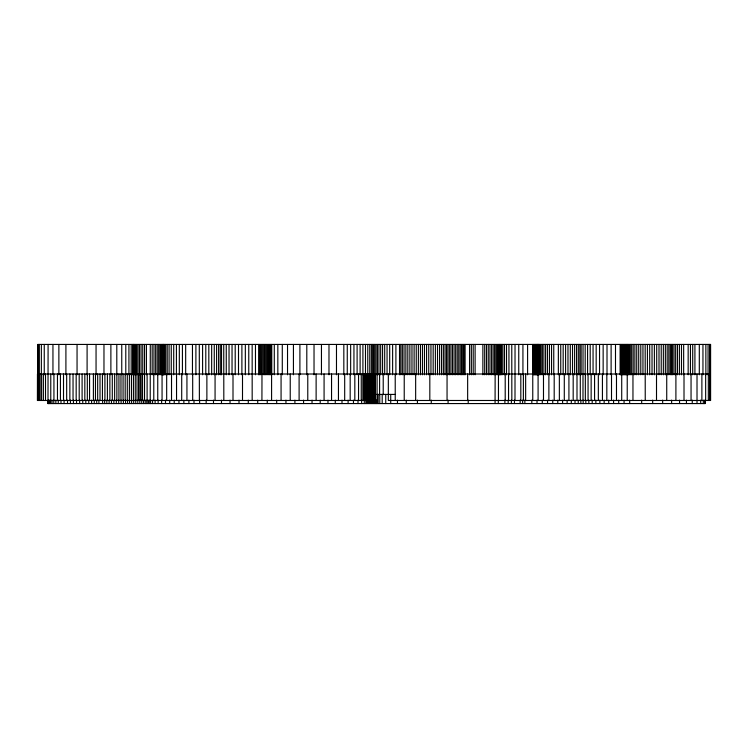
<?xml version="1.0" encoding="UTF-8"?>
<svg xmlns="http://www.w3.org/2000/svg" width="748" height="748" viewBox="0 0 748 748"><rect width="100%" height="100%" fill="white"/><g stroke="black" fill="none" stroke-linecap="round" stroke-linejoin="round"><path stroke-width="1.12" d="M376.487 394.42L395.215 394.42M377.114 400.479L37.4 400.479L37.456 374.009L710.301 374.009L710.301 400.479M47.937 403.565L705.233 403.565L705.233 400.133M710.422 344.435L710.422 400.479M709.88 374.009L709.88 400.479M709.581 344.435L709.581 374.795M708.328 374.009L708.328 400.479M708.066 344.435L708.066 374.795M705.86 344.435L705.86 374.795M705.663 374.009L705.663 400.479M704.822 400.133L704.822 403.565M703.307 400.133L703.307 403.565M702.952 344.435L702.952 374.795M701.886 374.009L701.886 400.479M700.698 400.133L700.698 403.565M699.305 344.435L699.305 374.795M697.014 374.009L697.014 403.565M694.911 344.435L694.911 374.795M692.704 344.435L692.704 374.795M692.255 400.133L692.255 403.565M691.049 374.009L691.049 400.479M690.441 344.435L690.441 374.795M688.16 344.435L688.16 374.795M686.43 400.133L686.43 403.565M684.009 374.009L684.009 400.479M683.653 344.435L683.653 374.795M681.484 344.435L681.484 374.795M679.549 400.133L679.549 403.565M679.408 344.435L679.408 374.795M677.454 344.435L677.454 374.795M675.902 374.009L675.902 400.479M675.65 344.435L675.65 374.795M674.032 344.435L674.032 374.795M672.611 344.435L672.611 374.795M671.629 400.133L671.629 403.565M671.433 344.435L671.433 374.795M670.255 344.435L670.255 374.795M668.824 344.435L668.824 374.795M667.179 344.435L667.179 374.795M666.73 374.009L666.73 400.479M665.346 344.435L665.346 374.795M663.345 344.435L663.345 374.795M662.672 400.133L662.672 403.565M661.223 344.435L661.223 374.795M659.007 344.435L659.007 374.795M656.707 344.435L656.707 374.795M656.51 374.009L656.51 400.479M654.378 344.435L654.378 374.795M652.686 400.133L652.686 403.565M652.032 344.435L652.032 374.795M649.694 344.435L649.694 374.795M647.413 344.435L647.413 374.795M645.169 344.435L645.244 400.479M642.953 344.435L642.953 374.795M641.681 400.133L641.681 403.565M640.793 344.435L640.793 374.795M638.708 344.435L638.708 374.795M636.735 344.435L636.735 374.795M634.884 344.435L634.884 374.795M633.182 344.435L633.182 374.795M632.958 374.009L632.958 400.479M631.649 344.435L631.649 374.795M630.321 344.435L630.321 374.795M629.676 400.133L629.676 403.565M629.208 344.435L629.208 374.795M628.348 344.435L628.348 374.795M627.759 344.435L627.759 374.795M627.273 344.435L627.217 400.479M626.731 344.435L626.731 374.795M626.141 344.435L626.141 374.795M625.506 344.435L625.506 374.795M624.842 344.435L624.842 374.795M624.159 344.435L624.159 374.795M624.075 400.133L624.075 403.565M623.458 344.435L623.458 374.795M622.757 344.435L622.757 374.795M622.065 344.435L622.065 374.795M621.719 374.009L621.719 400.479M621.382 344.435L621.382 374.795M620.728 344.435L620.728 374.795M620.111 344.435L620.111 374.795M618.708 400.133L618.708 403.565M616.483 374.009L616.483 400.479M615.492 344.435L615.492 374.795M613.584 400.133L613.584 403.565M611.509 374.009L611.509 400.479M611.116 344.435L611.116 374.795M608.732 400.133L608.732 403.565M607.011 344.435L607.011 374.795M606.824 374.009L606.824 400.479M604.15 400.133L604.15 403.565M603.15 344.435L603.15 374.795M602.43 374.009L602.43 400.479M599.859 400.133L599.859 403.565M599.541 344.435L599.541 374.795M598.335 374.009L598.335 400.479M596.175 344.435L596.175 374.795M595.866 400.133L595.866 403.565M594.576 374.009L594.576 400.479M593.061 344.435L593.061 374.795M592.192 400.133L592.192 403.565M591.144 374.009L591.144 400.479M590.191 344.435L590.191 374.795M588.835 400.133L588.835 403.565M588.059 374.009L588.059 400.479M587.573 344.435L587.573 374.795M585.824 400.133L585.824 403.565M585.338 374.009L585.338 400.479M585.188 344.435L585.188 374.795M583.16 400.133L583.16 403.565M583.038 344.435L582.982 400.479M581.14 344.435L581.14 374.795M580.869 400.133L580.869 403.565M580.289 374.009L580.289 400.479M579.85 344.435L579.85 374.795M578.307 344.435L578.307 374.795M578.232 400.133L578.232 403.565M576.998 374.009L576.998 400.479M576.558 344.435L576.558 374.795M575.016 400.133L575.016 403.565M574.614 344.435L574.614 374.795M573.183 374.009L573.183 400.479M572.519 344.435L572.519 374.795M571.294 400.133L571.294 403.565M570.294 344.435L570.294 374.795M568.919 374.009L568.919 400.479M567.975 344.435L567.975 374.795M567.134 400.133L567.134 403.565M565.591 344.435L565.591 374.795M564.291 374.009L564.291 400.479M563.169 344.435L563.169 374.795M562.608 400.133L562.608 403.565M560.748 344.435L560.748 374.795M559.354 374.009L559.354 400.479M558.354 344.435L558.354 374.795M557.784 400.133L557.784 403.565M554.193 374.009L554.193 400.479M553.754 344.435L553.754 374.795M552.744 400.133L552.744 403.565M551.547 344.435L551.547 374.795M549.443 344.435L549.443 374.795M548.882 374.009L548.882 400.479M547.555 400.133L547.555 403.565M547.452 344.435L547.452 374.795M545.591 344.435L545.591 374.795M543.89 344.435L543.89 374.795M543.487 374.009L543.487 400.479M542.375 344.435L542.375 374.795M542.291 400.133L542.291 403.565M541.047 344.435L541.047 374.795M539.953 344.435L539.953 374.795M539.102 344.435L539.102 374.795M538.513 344.435L538.513 374.795M538.214 344.435L538.214 374.795M538.093 374.009L538.093 400.479M538.018 344.435L538.018 374.795M537.765 344.435L537.765 374.795M537.438 344.435L537.438 374.795M537.064 344.435L537.064 374.795M537.017 400.133L537.017 403.565M536.634 344.435L536.634 374.795M536.157 344.435L536.157 374.795M535.643 344.435L535.643 374.795M535.101 344.435L535.101 374.795M534.53 344.435L534.53 374.795M533.95 344.435L533.95 374.795M533.352 344.435L533.352 374.795M532.754 344.435L532.763 400.479M531.819 400.133L531.819 403.565M527.592 344.435L527.592 374.795M525.648 374.009L525.648 400.479M524.862 400.133L524.862 403.565M523.376 374.009L523.376 400.479M522.927 344.435L522.927 374.795M522.637 400.133L522.637 403.565M520.814 374.009L520.814 400.479M520.14 400.133L520.14 403.565M518.747 344.435L518.747 374.795M515.035 344.435L514.998 400.479M514.465 400.133L514.465 403.565M511.772 344.435L511.838 400.479M511.37 400.133L511.37 403.565M508.939 344.435L508.939 374.795M508.556 374.009L508.556 400.479M508.163 400.133L508.163 403.565M506.518 344.435L506.518 374.795M505.209 374.009L505.209 400.479M504.891 400.133L504.891 403.565M504.489 344.435L504.489 374.795M502.843 344.435L502.843 374.795M501.553 344.435L501.553 374.795M500.608 344.435L500.608 374.795M499.991 344.435L499.991 374.795M499.57 344.435L499.57 374.795M498.944 344.435L498.944 374.795M498.458 374.009L498.458 400.479M498.299 400.133L498.299 403.565M498.103 344.435L498.103 374.795M497.093 344.435L497.093 374.795M495.915 344.435L495.915 374.795M495.148 374.009L495.073 403.565M494.596 344.435L494.596 374.795M493.156 344.435L493.156 374.795M491.604 344.435L491.604 374.795M489.959 344.435L489.959 374.795M488.257 344.435L488.257 374.795M486.49 344.435L486.49 374.795M484.704 344.435L484.704 374.795M482.862 344.435L482.862 374.795M475.111 344.435L475.111 374.795M473.204 344.435L473.204 374.795M471.352 344.435L471.352 374.795M469.594 344.435L469.594 374.795M468.211 400.133L468.211 403.565M467.65 374.009L467.65 400.479M465.106 344.435L465.106 374.795M463.956 344.435L463.956 374.795M462.825 344.435L462.825 374.795M461.572 344.435L461.572 374.795M460.207 344.435L460.207 374.795M458.758 344.435L458.758 374.795M457.234 344.435L457.234 374.795M455.663 344.435L455.663 374.795M454.073 344.435L454.073 374.795M452.475 344.435L452.475 374.795M450.904 344.435L450.904 374.795M449.361 344.435L449.361 374.795M448.08 400.133L448.08 403.565M447.884 344.435L447.884 374.795M447.052 374.009L447.052 400.479M446.481 344.435L446.481 374.795M445.023 344.435L445.023 374.795M443.368 344.435L443.368 374.795M441.544 344.435L441.544 374.795M439.581 344.435L439.581 374.795M437.515 344.435L437.515 374.795M435.373 344.435L435.373 374.795M433.167 344.435L433.167 374.795M431.259 400.133L431.259 403.565M430.951 344.435L430.951 374.795M429.82 374.009L429.82 400.479M428.744 344.435L428.744 374.795M426.575 344.435L426.575 374.795M424.462 344.435L424.462 374.795M422.461 344.435L422.461 374.795M420.46 344.435L420.46 374.795M418.384 344.435L418.384 374.795M417.421 400.133L417.421 403.565M416.253 344.435L416.253 374.795M415.654 374.009L415.654 400.479M414.111 344.435L414.111 374.795M411.97 344.435L411.97 374.795M409.867 344.435L409.867 374.795M407.819 344.435L407.819 374.795M406.258 400.133L406.258 403.565M405.874 344.435L405.874 374.795M404.229 374.009L404.229 400.479M404.032 344.435L404.032 374.795M402.349 344.435L402.349 374.795M400.834 344.435L400.834 374.795M399.526 344.435L399.526 374.795M397.459 400.133L397.459 403.565M395.898 344.435L395.898 374.795M395.225 374.009L395.225 400.479M392.625 344.435L392.625 374.795M390.727 394.42L390.727 403.565M389.689 344.435L389.689 374.795M388.334 374.009L388.334 400.479L710.6 400.479L710.6 344.435L37.727 344.435L37.727 400.479M387.053 344.435L387.053 374.795M385.744 394.42L385.744 403.565M384.687 344.435L384.687 374.795M383.219 374.009L383.219 394.729M382.574 344.435L382.574 374.795M382.191 394.42L382.191 403.565M380.676 344.435L380.676 374.795M379.769 394.42L379.769 403.565M379.591 374.009L379.591 394.729M378.965 344.435L378.965 374.795M378.17 394.42L378.17 403.565M377.422 344.435L377.422 374.795M377.114 374.009L377.086 403.565M376.487 400.133L376.487 403.565M376.029 344.435L376.029 374.795M375.776 400.133L375.776 403.565M375.477 374.009L375.477 400.479M374.982 400.133L374.982 403.565M374.739 344.435L374.739 374.795M374.365 374.009L374.365 400.479M374.103 400.133L374.103 403.565M373.748 374.009L373.748 400.479M373.523 344.435L373.523 374.795M373.028 374.009L373.159 403.565M372.672 344.435L372.672 374.795M372.205 374.009L372.167 403.565M371.41 344.435L371.307 400.479M371.13 400.133L371.13 403.565M370.344 374.009L370.344 400.479M370.073 400.133L370.073 403.565M369.764 344.435L369.764 374.795M369.325 374.009L369.325 400.479M368.998 400.133L368.998 403.565M368.259 374.009L368.259 400.479M367.932 400.133L367.932 403.565M367.773 344.435L367.773 374.795M367.175 374.009L367.175 400.479M366.875 400.133L366.875 403.565M366.081 374.009L366.081 400.479M365.856 400.133L365.856 403.565M365.482 344.435L365.482 374.795M364.987 374.009L364.987 400.479M364.285 400.133L364.285 403.565M363.911 374.009L363.911 400.479M362.911 344.435L362.911 374.795M362.864 374.009L362.864 400.479M361.639 400.133L361.639 403.565M361.256 374.009L361.256 400.479M360.115 344.435L360.115 374.795M358.544 374.009L358.544 400.479M358.002 400.133L358.002 403.565M357.105 344.435L357.105 374.795M354.823 374.009L354.823 400.479M353.944 344.435L353.944 374.795M353.458 400.133L353.458 403.565M350.653 344.435L350.653 374.795M350.176 374.009L350.176 400.479M348.101 400.133L348.101 403.565M347.268 344.435L347.268 374.795M344.688 374.009L344.688 400.479M343.828 344.435L343.828 374.795M342.004 400.133L342.004 403.565M338.451 374.009L338.451 400.479M336.478 344.435L336.478 374.795M335.263 400.133L335.263 403.565M331.551 374.009L331.551 400.479M328.98 344.435L328.98 374.795M327.97 400.133L327.97 403.565M324.08 374.009L324.08 400.479M321.453 344.435L321.453 374.795M320.2 400.133L320.2 403.565M316.124 374.009L316.124 400.479M314.029 344.435L314.029 374.795M312.038 400.133L312.038 403.565M307.774 374.009L307.774 400.479M306.802 344.435L306.802 374.795M303.576 400.133L303.576 403.565M299.901 344.435L299.901 374.795M299.106 374.009L299.106 400.479M294.908 400.133L294.908 403.565M293.431 344.435L293.431 374.795M290.233 374.009L290.233 400.479M287.531 344.435L287.531 374.795M285.951 400.133L285.951 403.565M282.286 344.435L282.286 374.795M281.07 374.009L281.07 400.479M277.835 344.435L277.835 374.795M276.695 400.133L276.695 403.565M274.292 344.435L274.292 374.795M271.758 344.435L271.758 374.795M271.589 374.009L271.589 400.479M270.944 344.435L270.944 374.795M270.037 344.435L270.037 374.795M269.037 344.435L269.037 374.795M267.962 344.435L267.962 374.795M267.251 400.133L267.251 403.565M266.83 344.435L266.83 374.795M265.652 344.435L265.652 374.795M264.455 344.435L264.455 374.795M263.249 344.435L263.249 374.795M262.052 344.435L261.922 400.479M260.874 344.435L260.874 374.795M259.734 344.435L259.734 374.795M258.649 344.435L258.649 374.795M257.733 400.133L257.733 403.565M255.47 344.435L255.47 374.795M252.16 344.435L252.179 400.479M248.766 344.435L248.766 374.795M248.28 400.133L248.28 403.565M245.335 344.435L245.335 374.795M242.502 374.009L242.502 400.479M241.894 344.435L241.894 374.795M239.005 400.133L239.005 403.565M238.509 344.435L238.509 374.795M235.209 344.435L235.209 374.795M233.002 374.009L233.002 400.479M232.039 344.435L232.039 374.795M230.038 400.133L230.038 403.565M229.038 344.435L229.038 374.795M226.261 344.435L226.261 374.795M223.736 344.435L223.82 400.479M221.52 344.435L221.52 374.795M221.483 400.133L221.483 403.565M220.258 344.435L220.258 374.795M218.603 344.435L218.603 374.795M216.593 344.435L216.593 374.795M215.069 374.009L215.069 400.479M214.265 344.435L214.265 374.795M213.489 400.133L213.489 403.565M211.665 344.435L211.665 374.795M208.823 344.435L208.823 374.795M206.878 374.009L206.878 400.479M206.158 400.133L206.158 403.565M205.793 344.435L205.793 374.795M202.596 344.435L202.596 374.795M199.623 400.133L199.623 403.565M199.286 344.435L199.379 400.479M195.892 344.435L195.892 374.795M194.003 400.133L194.003 403.565M192.685 374.009L192.685 400.479M192.46 344.435L192.46 374.795M188.898 400.133L188.898 403.565M186.935 374.009L186.935 400.479M185.672 344.435L185.672 374.795M183.868 400.133L183.868 403.565M182.418 344.435L182.418 374.795M181.708 374.009L181.708 400.479M179.324 344.435L179.324 374.795M178.95 400.133L178.95 403.565M176.547 374.009L176.547 400.479M176.416 344.435L176.416 374.795M174.219 400.133L174.219 403.565M173.714 344.435L173.714 374.795M171.526 374.009L171.526 400.479M171.255 344.435L171.255 374.795M169.712 400.133L169.712 403.565M169.076 344.435L169.076 374.795M167.206 344.435L167.206 374.795M166.673 374.009L166.673 400.479M165.673 344.435L165.673 374.795M165.495 400.133L165.495 403.565M164.504 344.435L164.504 374.795M163.747 344.435L163.747 374.795M163.41 344.435L163.41 374.795M163.176 344.435L163.176 374.795M162.69 344.435L162.69 374.795M162.064 374.009L162.064 400.479M161.979 344.435L161.979 374.795M161.624 400.133L161.624 403.565M161.063 344.435L161.063 374.795M159.95 344.435L159.95 374.795M158.669 344.435L158.669 374.795M158.137 400.133L158.137 403.565M157.744 374.009L157.744 400.479M157.23 344.435L157.23 374.795M155.659 344.435L155.659 374.795M155.107 400.133L155.107 403.565M153.966 344.435L153.966 374.795M153.779 374.009L153.779 400.479M152.583 400.133L152.583 403.565M152.171 344.435L152.171 374.795M150.61 400.133L150.61 403.565M150.292 344.435L150.217 400.479M149.254 400.133L149.254 403.565M148.113 400.133L148.113 403.565M147.113 374.009L147.113 400.479M146.758 400.133L146.758 403.565M146.421 344.435L146.421 374.795M145.224 400.133L145.224 403.565M144.542 344.435L144.523 400.479M143.532 400.133L143.532 403.565M142.746 344.435L142.746 374.795M142.513 374.009L142.513 400.479M141.718 400.133L141.718 403.565M141.054 344.435L141.12 400.479M139.951 374.009L139.951 400.479M139.801 400.133L139.801 403.565M139.474 344.435L139.474 374.795M138.567 374.009L138.567 400.479M138.025 344.435L138.025 374.795M137.8 400.133L137.8 403.565M136.996 374.009L136.996 400.479M136.734 344.435L136.734 374.795M135.753 400.133L135.753 403.565M135.622 344.435L135.622 374.795M135.266 374.009L135.266 400.479M134.696 344.435L134.696 374.795M133.976 344.435L133.976 374.795M133.686 400.133L133.686 403.565M133.481 344.435L133.406 400.479M133.238 344.435L133.238 374.795M132.62 344.435L132.62 374.795M131.611 400.133L131.611 403.565M131.442 374.009L131.442 400.479M131.19 344.435L131.19 374.795M129.572 400.133L129.572 403.565M129.395 374.009L129.395 400.479M128.927 344.435L128.927 374.795M127.59 400.133L127.59 403.565M127.3 374.009L127.3 400.479M125.795 344.435L125.795 374.795M125.561 400.133L125.561 403.565M125.178 374.009L125.178 400.479M123.383 400.133L123.383 403.565M123.065 374.009L123.065 400.479M121.756 344.435L121.756 374.795M121.101 400.133L121.101 403.565M120.97 374.009L120.97 400.479M118.941 374.009L118.941 400.479M118.726 400.133L118.726 403.565M116.866 374.009L116.866 400.479M116.8 344.435L116.8 374.795M116.314 400.133L116.314 403.565M114.64 374.009L114.64 400.479M113.883 400.133L113.883 403.565M112.293 374.009L112.293 400.479M111.461 400.133L111.461 403.565M110.882 344.435L110.882 374.795M109.872 374.009L109.872 400.479M109.105 400.133L109.105 403.565M107.394 374.009L107.394 400.479M106.824 400.133L106.824 403.565M104.907 374.009L104.907 400.479M104.655 400.133L104.655 403.565M103.972 344.435L103.972 374.795M102.635 400.133L102.635 403.565M102.429 374.009L102.429 400.479M100.017 374.009L100.017 400.479M98.895 400.133L98.895 403.565M97.679 374.009L97.679 400.479M96.707 400.133L96.707 403.565M96.053 344.435L96.053 374.795M95.463 374.009L95.463 400.479M94.257 400.133L94.257 403.565M93.397 374.009L93.397 400.479M91.602 400.133L91.602 403.565M89.564 374.009L89.564 400.479M88.778 400.133L88.778 403.565M87.32 374.009L87.32 400.479M87.095 344.435L87.095 374.795M85.814 400.133L85.814 403.565M84.823 374.009L84.823 400.479M82.757 400.133L82.757 403.565M82.102 374.009L82.102 400.479M79.653 400.133L79.653 403.565M79.204 374.009L79.204 400.479M77.053 344.435L77.053 374.795M76.539 400.133L76.539 403.565M76.174 374.009L76.174 400.479M73.454 400.133L73.454 403.565M73.042 374.009L73.042 400.479M70.434 400.133L70.434 403.565M69.863 374.009L69.863 400.479M67.526 400.133L67.526 403.565M66.675 374.009L66.675 400.479M65.908 344.435L65.908 374.795M64.085 400.133L64.085 403.565M63.515 374.009L63.515 400.479M60.999 400.133L60.999 403.565M60.429 374.009L60.429 400.479M58.868 344.435L58.868 374.795M58.26 400.133L58.26 403.565M57.456 374.009L57.456 400.479M55.857 400.133L55.857 403.565M53.931 374.009L53.931 400.479M53.791 400.133L53.791 403.565M52.949 344.435L52.949 374.795M52.042 400.133L52.042 403.565M50.77 374.009L50.77 400.479M50.621 400.133L50.621 403.565M49.499 400.133L49.499 403.565M48.685 400.133L48.685 403.565M48.171 400.133L48.171 403.565M48.096 344.435L47.994 403.565M45.506 374.009L45.506 400.479M44.254 344.435L44.254 374.795M43.384 374.009L43.384 400.479M41.598 374.009L41.598 400.479M41.355 344.435L41.355 374.795M40.14 374.009L40.14 400.479M39.345 344.435L39.345 374.795M38.999 374.009L38.999 400.479M38.157 344.435L38.167 400.479M37.634 374.009L37.634 400.479"/></g></svg>
